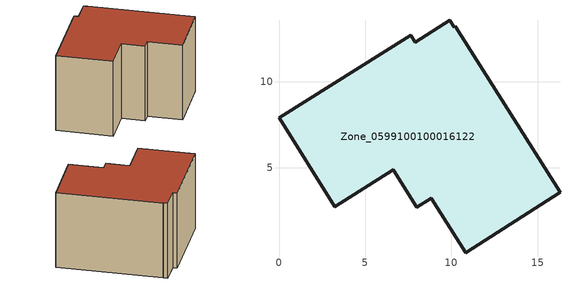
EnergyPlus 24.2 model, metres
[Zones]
Zone_0599100100016122
 floor ground (C_G): 10.24,13.19 16.3,3.57 10.82,0.08 8.84,3.23 7.99,2.7 6.61,4.88 3.23,2.75 0,7.91 7.64,12.69 7.89,12.28 9.91,13.54 10.15,13.15 z0
 wall outside (C_F): 7.64,12.69 0,7.91 3.23,2.75 6.61,4.88 7.99,2.7 8.84,3.23 10.82,0.08 16.3,3.57 10.24,13.19 10.15,13.15 9.91,13.54 7.89,12.28 7.64,12.69 z0:8.76
 roof outside (C_R): 16.3,3.57 10.24,13.19 10.15,13.15 9.91,13.54 7.89,12.28 7.64,12.69 0,7.91 3.23,2.75 6.61,4.88 7.99,2.7 8.84,3.23 10.82,0.08 z8.76
[BUILDING]
Pand.0599100100016122: North Axis=0; Terrain=City; Loads Convergence Tolerance Value=0.04; Temperature Convergence Tolerance Value=0.4; Solar Distribution=FullExterior; Maximum Number of Warmup Days=25; Minimum Number of Warmup Days=1
[Site:Location]
Rotterdam.The.Hague.AP_ZH_NLD Design_Conditions: Latitude=51.96; Longitude=4.45; Time Zone=1; Elevation=-4.5
[SITE:GROUNDTEMPERATURE:BUILDINGSURFACE]
18, 18, 18, 18, 18, 18, 18, 18, 18, 18, 18, 18
[MATERIAL] Thermal Absorptance=0.9; Solar Absorptance=0.7; Visible Absorptance=0.7
Name | Roughness | Thickness | Conductivity | Density | Specific Heat
G.D.2015-2018 | MediumSmooth | 0.15 | 0.0428571 | 540 | 1210
F.D.2015-2018 | Rough | 0.3 | 0.0666667 | 1920 | 840
R.D.2015-2018 | MediumRough | 0.2 | 0.0333333 | 1500 | 1000
[CONSTRUCTION]
C_G: G.D.2015-2018
C_F: F.D.2015-2018
C_R: R.D.2015-2018
[ZONE]
Zone_0599100100016122: Type=1; Multiplier=1; Ceiling Height=Autocalculate; Volume=Autocalculate; Floor Area=autocalculate; Part of Total Floor Area=Yes
[ZONEINFILTRATION:DESIGNFLOWRATE]
Infil_Zone_0599100100016122: Zone or ZoneList or Space or SpaceList=Zone_0599100100016122; Schedule=AlwaysOn; Design Flow Rate Calculation Method=Flow/Area; Flow Rate per Floor Area=0.0021; Constant Term Coefficient=1; Temperature Term Coefficient=0; Velocity Term Coefficient=0; Velocity Squared Term Coefficient=0
[HVACTEMPLATE:ZONE:IDEALLOADSAIRSYSTEM]
Zone_0599100100016122: Maximum Heating Supply Air Temperature=50; Minimum Cooling Supply Air Temperature=13; Maximum Heating Supply Air Humidity Ratio=0.0156; Minimum Cooling Supply Air Humidity Ratio=0.0077; Heating Limit=NoLimit; Cooling Limit=NoLimit; Dehumidification Control Type=ConstantSensibleHeatRatio; Cooling Sensible Heat Ratio=0.7; Dehumidification Setpoint=60; Humidification Control Type=None; Humidification Setpoint=30; Outdoor Air Method=None; Outdoor Air Flow Rate per Person=0.00944; Outdoor Air Flow Rate per Zone Floor Area=0; Outdoor Air Flow Rate per Zone=0; Demand Controlled Ventilation Type=None; Outdoor Air Economizer Type=NoEconomizer; Heat Recovery Type=None; Sensible Heat Recovery Effectiveness=0.7; Latent Heat Recovery Effectiveness=0.65
[ZONECONTROL:THERMOSTAT]
ThermostatControl_Zone_0599100100016122: Zone or ZoneList=Zone_0599100100016122; Control Type Schedule=DualSetpointControlType; Control 1=Thermostat_Zone_0599100100016122; Temperature Difference Between Cutout And Setpoint=0
[THERMOSTATSETPOINT:DUALSETPOINT]
Thermostat_Zone_0599100100016122: Heating Setpoint Temperature Schedule=HeatingSetpoint_Zone_0599100100016122; Cooling Setpoint Temperature Schedule=CoolingSetpoint_Zone_0599100100016122
[SCHEDULE:COMPACT]
HeatingSetpoint_Zone_0599100100016122: Through: 12/31, For: AllDays, Until: 24:00, 21
CoolingSetpoint_Zone_0599100100016122: Through: 12/31, For: AllDays, Until: 24:00, 24
DualSetpointControlType: Through: 12/31, For: AllDays, Until: 24:00, 4
AlwaysOn: Through: 12/31, For: AllDays, Until: 24:00, 1
